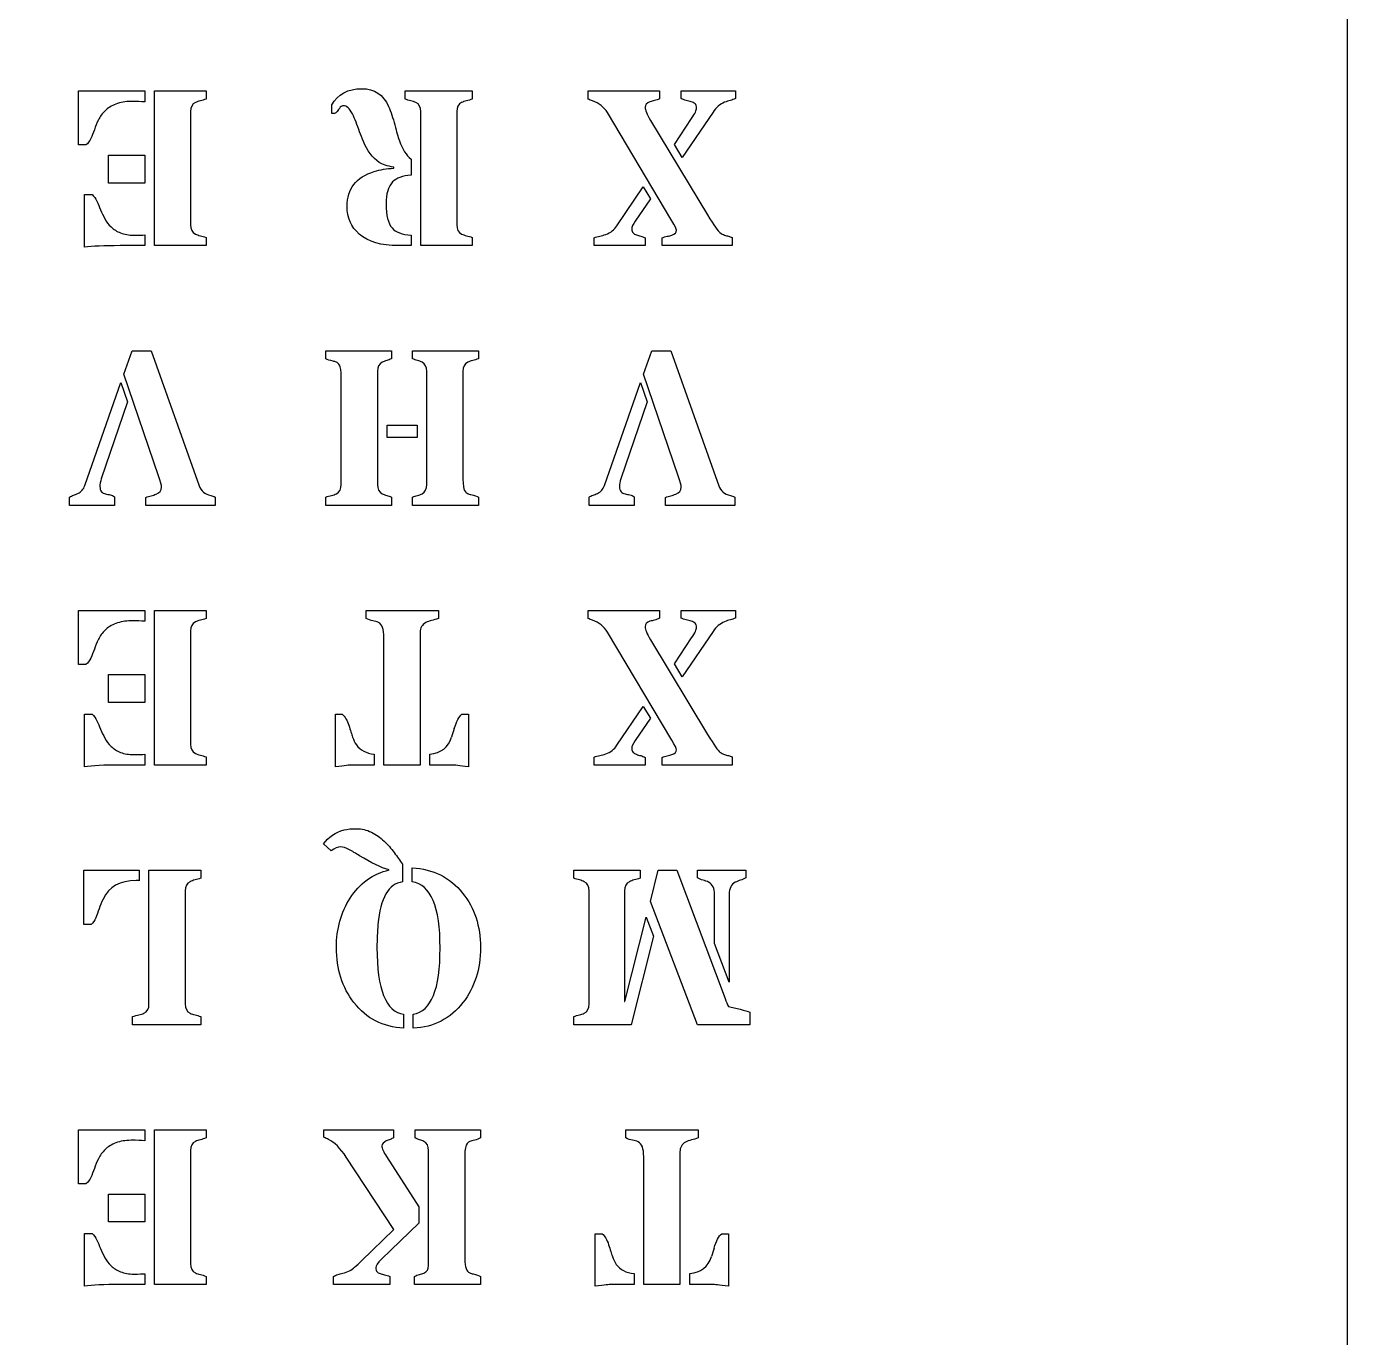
# Model space of a CAD drawing. Header units: millimetres. Extents: x -177 to 23, y -29 to 171.
# Drawn here: x -27.1 to 23, y 71 to 120.8 of the extents above; entities that cross this region are included whole.
import ezdxf

# ---------------------------------------------------------------- set-up
doc = ezdxf.new("R2010")
doc.units = ezdxf.units.MM
doc.layers.get('0').update_dxf_attribs({"linetype": 'CONTINUOUS'})

msp = doc.modelspace()

# ---------------------------------------------------------------- linework, layer by layer
for p, q in [((-25.141, 116.27), (-25.141, 118.32)), ((-25.141, 118.32), (-22.621, 118.32)), ((-22.621, 118.32), (-22.621, 117.907)), ((-22.253, 112.448), (-22.253, 118.32)), ((-22.253, 118.32), (-20.299, 118.32)), ((-20.299, 118.32), (-20.299, 118.014)), ((-12.744, 118.014), (-12.744, 118.32)), ((-12.744, 118.32), (-10.195, 118.32)), ((-10.195, 118.32), (-10.195, 118.014)), ((-5.791, 118.014), (-5.791, 118.32)), ((-5.791, 118.32), (-3.089, 118.32)), ((-3.089, 118.32), (-3.089, 118.022)), ((-2.271, 118.031), (-2.271, 118.32)), ((-2.271, 118.32), (-0.209, 118.32)), ((-0.209, 118.32), (-0.209, 118.031)), ((-20.889, 117.535), (-20.889, 113.241)), ((-15.525, 117.469), (-15.525, 117.791)), ((-12.149, 112.448), (-12.149, 117.535)), ((-10.786, 117.535), (-10.786, 113.241)), ((-2.622, 113.394), (-5.068, 117.498)), ((-1.056, 117.522), (-2.225, 115.799)), ((-3.428, 117.204), (-1.262, 113.613)), ((-2.523, 116.287), (-1.87, 117.279)), ((-24.86, 116.27), (-25.141, 116.27)), ((-2.225, 115.799), (-2.523, 116.287)), ((-13.166, 115.39), (-13.166, 115.427)), ((-12.517, 115.737), (-12.517, 115.13)), ((-24.906, 112.386), (-24.906, 114.386)), ((-24.906, 114.386), (-24.617, 114.386)), ((-4.705, 113.2), (-3.709, 114.675)), ((-3.709, 114.675), (-3.436, 114.225)), ((-3.436, 114.225), (-4.01, 113.378)), ((-22.621, 112.857), (-22.621, 112.448)), ((-12.517, 112.849), (-12.517, 112.448)), ((-22.621, 112.448), (-23.555, 112.448)), ((-20.299, 112.448), (-22.253, 112.448)), ((-20.299, 112.758), (-20.299, 112.448)), ((-12.517, 112.448), (-13.005, 112.448)), ((-10.195, 112.448), (-12.149, 112.448)), ((-10.195, 112.758), (-10.195, 112.448)), ((-5.564, 112.448), (-5.564, 112.75)), ((-3.638, 112.448), (-5.564, 112.448)), ((-3.638, 112.741), (-3.638, 112.448)), ((-2.994, 112.448), (-2.994, 112.741)), ((-0.333, 112.448), (-2.994, 112.448)), ((-0.333, 112.758), (-0.333, 112.448)), ((-23.418, 107.563), (-23.1, 108.46)), ((-23.1, 108.46), (-22.385, 108.46)), ((-22.385, 108.46), (-20.559, 103.332)), ((-15.757, 108.154), (-15.757, 108.46)), ((-15.757, 108.46), (-13.261, 108.46)), ((-13.261, 108.46), (-13.261, 108.154)), ((-12.459, 108.154), (-12.459, 108.46)), ((-12.459, 108.46), (-9.963, 108.46)), ((-9.963, 108.46), (-9.963, 108.154)), ((-3.698, 107.563), (-3.38, 108.46)), ((-3.38, 108.46), (-2.665, 108.46)), ((-2.665, 108.46), (-0.839, 103.332)), ((-22.1, 103.712), (-23.418, 107.563)), ((-15.166, 103.381), (-15.166, 107.468)), ((-13.794, 107.675), (-13.794, 103.381)), ((-11.922, 103.381), (-11.922, 107.675)), ((-10.55, 107.675), (-10.55, 103.584)), ((-2.38, 103.712), (-3.698, 107.563)), ((-24.902, 103.34), (-23.53, 107.258)), ((-23.53, 107.258), (-23.274, 106.522)), ((-5.182, 103.34), (-3.81, 107.258)), ((-3.81, 107.258), (-3.554, 106.522)), ((-23.274, 106.522), (-24.274, 103.6)), ((-3.554, 106.522), (-4.554, 103.6)), ((-25.484, 102.588), (-25.484, 102.898)), ((-23.774, 102.91), (-23.774, 102.588)), ((-22.584, 102.588), (-22.584, 102.89)), ((-19.956, 102.898), (-19.956, 102.588)), ((-15.757, 102.588), (-15.757, 102.898)), ((-13.261, 102.898), (-13.261, 102.588)), ((-12.459, 102.588), (-12.459, 102.898)), ((-9.963, 102.898), (-9.963, 102.588)), ((-5.764, 102.588), (-5.764, 102.898)), ((-4.054, 102.91), (-4.054, 102.588)), ((-2.864, 102.588), (-2.864, 102.89)), ((-0.236, 102.898), (-0.236, 102.588)), ((-23.774, 102.588), (-25.484, 102.588)), ((-19.956, 102.588), (-22.584, 102.588)), ((-13.261, 102.588), (-15.757, 102.588)), ((-9.963, 102.588), (-12.459, 102.588)), ((-4.054, 102.588), (-5.764, 102.588)), ((-0.236, 102.588), (-2.864, 102.588)), ((-25.141, 96.55), (-25.141, 98.6)), ((-25.141, 98.6), (-22.621, 98.6)), ((-22.621, 98.6), (-22.621, 98.187)), ((-22.253, 92.728), (-22.253, 98.6)), ((-22.253, 98.6), (-20.299, 98.6)), ((-20.299, 98.6), (-20.299, 98.294)), ((-14.226, 98.294), (-14.226, 98.6)), ((-14.226, 98.6), (-11.482, 98.6)), ((-11.482, 98.6), (-11.482, 98.294)), ((-5.791, 98.294), (-5.791, 98.6)), ((-5.791, 98.6), (-3.089, 98.6)), ((-3.089, 98.6), (-3.089, 98.302)), ((-2.271, 98.311), (-2.271, 98.6)), ((-2.271, 98.6), (-0.209, 98.6)), ((-0.209, 98.6), (-0.209, 98.311)), ((-20.889, 97.815), (-20.889, 93.521)), ((-2.622, 93.674), (-5.068, 97.778)), ((-1.056, 97.802), (-2.225, 96.079)), ((-13.548, 92.728), (-13.548, 97.575)), ((-12.172, 97.761), (-12.172, 92.728)), ((-3.428, 97.484), (-1.262, 93.893)), ((-2.523, 96.567), (-1.87, 97.559)), ((-24.86, 96.55), (-25.141, 96.55)), ((-2.225, 96.079), (-2.523, 96.567)), ((-4.705, 93.48), (-3.709, 94.955)), ((-3.709, 94.955), (-3.436, 94.505)), ((-24.906, 92.666), (-24.906, 94.666)), ((-24.906, 94.666), (-24.617, 94.666)), ((-15.387, 92.666), (-15.387, 94.658)), ((-15.387, 94.658), (-15.131, 94.658)), ((-10.589, 94.658), (-10.333, 94.658)), ((-10.333, 94.658), (-10.333, 92.666)), ((-3.436, 94.505), (-4.01, 93.658)), ((-22.621, 93.137), (-22.621, 92.728)), ((-20.299, 93.038), (-20.299, 92.728)), ((-13.916, 93.145), (-13.916, 92.728)), ((-11.804, 92.728), (-11.804, 93.145)), ((-5.564, 92.728), (-5.564, 93.03)), ((-3.638, 93.021), (-3.638, 92.728)), ((-2.994, 92.728), (-2.994, 93.021)), ((-0.333, 93.038), (-0.333, 92.728)), ((-22.621, 92.728), (-23.555, 92.728)), ((-20.299, 92.728), (-22.253, 92.728)), ((-13.916, 92.728), (-14.796, 92.728)), ((-12.172, 92.728), (-13.548, 92.728)), ((-10.924, 92.728), (-11.804, 92.728)), ((-3.638, 92.728), (-5.564, 92.728)), ((-0.333, 92.728), (-2.994, 92.728)), ((-15.544, 89.467), (-15.837, 89.736)), ((-12.841, 88.971), (-12.841, 88.294)), ((-12.474, 88.294), (-12.474, 88.823)), ((-24.939, 86.682), (-24.939, 88.74)), ((-24.939, 88.74), (-22.836, 88.74)), ((-22.836, 88.74), (-22.836, 88.339)), ((-22.464, 83.661), (-22.464, 88.74)), ((-22.464, 88.74), (-20.501, 88.74)), ((-20.501, 88.74), (-20.501, 88.434)), ((-6.345, 88.434), (-6.345, 88.74)), ((-6.345, 88.74), (-3.829, 88.74)), ((-3.829, 88.74), (-3.829, 88.434)), ((-3.436, 87.554), (-3.138, 88.74)), ((-3.138, 88.74), (-2.428, 88.74)), ((-2.428, 88.74), (-0.601, 83.864)), ((-1.651, 88.451), (-1.651, 88.74)), ((-1.651, 88.74), (0.184, 88.74)), ((0.184, 88.74), (0.184, 88.451)), ((-21.092, 87.955), (-21.092, 83.661)), ((-5.762, 83.661), (-5.762, 87.955)), ((-4.419, 87.955), (-4.419, 83.757)), ((-0.998, 85.959), (-0.998, 87.827)), ((-0.444, 87.827), (-0.444, 84.484)), ((-1.647, 82.868), (-3.436, 87.554)), ((-4.399, 83.757), (-3.601, 86.959)), ((-3.601, 86.959), (-3.32, 86.232)), ((-24.658, 86.682), (-24.939, 86.682)), ((-3.32, 86.232), (-4.163, 82.868)), ((-0.444, 84.484), (-0.998, 85.959)), ((-4.419, 83.757), (-4.399, 83.757)), ((-12.8, 83.269), (-12.8, 82.74)), ((-12.432, 82.74), (-12.432, 83.269)), ((0.345, 83.343), (0.345, 82.868)), ((-23.084, 82.868), (-23.084, 83.178)), ((-20.501, 82.868), (-23.084, 82.868)), ((-20.501, 83.178), (-20.501, 82.868)), ((-6.345, 82.868), (-6.345, 83.178)), ((-4.163, 82.868), (-6.345, 82.868)), ((0.345, 82.868), (-1.647, 82.868)), ((-25.141, 76.83), (-25.141, 78.88)), ((-25.141, 78.88), (-22.621, 78.88)), ((-22.621, 78.88), (-22.621, 78.467)), ((-22.253, 73.008), (-22.253, 78.88)), ((-22.253, 78.88), (-20.299, 78.88)), ((-20.299, 78.88), (-20.299, 78.574)), ((-15.831, 78.607), (-15.831, 78.88)), ((-15.831, 78.88), (-13.186, 78.88)), ((-13.186, 78.88), (-13.186, 78.574)), ((-12.368, 78.574), (-12.368, 78.88)), ((-12.368, 78.88), (-9.889, 78.88)), ((-9.889, 78.88), (-9.889, 78.574)), ((-4.366, 78.574), (-4.366, 78.88)), ((-4.366, 78.88), (-1.622, 78.88)), ((-1.622, 78.88), (-1.622, 78.574)), ((-20.889, 78.095), (-20.889, 73.801)), ((-13.17, 75.095), (-14.976, 77.839)), ((-13.451, 77.863), (-12.22, 75.963)), ((-11.852, 73.735), (-11.852, 78.095)), ((-10.48, 77.925), (-10.48, 73.971)), ((-3.688, 73.008), (-3.688, 77.855)), ((-2.312, 78.041), (-2.312, 73.008)), ((-24.86, 76.83), (-25.141, 76.83)), ((-12.22, 75.963), (-12.22, 75.335)), ((-12.22, 75.335), (-13.641, 73.971)), ((-24.906, 72.946), (-24.906, 74.946)), ((-24.906, 74.946), (-24.617, 74.946)), ((-14.405, 73.905), (-13.17, 75.095)), ((-5.527, 72.946), (-5.527, 74.938)), ((-5.527, 74.938), (-5.271, 74.938)), ((-0.729, 74.938), (-0.473, 74.938)), ((-0.473, 74.938), (-0.473, 72.946)), ((-22.621, 73.417), (-22.621, 73.008)), ((-20.299, 73.318), (-20.299, 73.008)), ((-15.459, 73.008), (-15.459, 73.31)), ((-13.323, 73.318), (-13.323, 73.008)), ((-12.385, 73.008), (-12.385, 73.318)), ((-9.889, 73.318), (-9.889, 73.008)), ((-4.056, 73.425), (-4.056, 73.008)), ((-1.944, 73.008), (-1.944, 73.425)), ((-22.621, 73.008), (-23.555, 73.008)), ((-20.299, 73.008), (-22.253, 73.008)), ((-13.323, 73.008), (-15.459, 73.008)), ((-9.889, 73.008), (-12.385, 73.008)), ((-4.056, 73.008), (-4.936, 73.008)), ((-2.312, 73.008), (-3.688, 73.008)), ((-1.064, 73.008), (-1.944, 73.008))]:
    msp.add_line(p, q)
for points in [[(23.024, -29.451), (23.024, 170.549), (-176.976, 170.549), (-176.976, -29.451)], [(-23.997, 115.882), (-22.621, 115.882), (-22.621, 114.824), (-23.997, 114.824)], [(-13.426, 105.167), (-13.426, 105.634), (-12.29, 105.634), (-12.29, 105.167)], [(-22.621, 96.162), (-22.621, 95.104), (-23.997, 95.104), (-23.997, 96.162)], [(-22.621, 76.442), (-22.621, 75.384), (-23.997, 75.384), (-23.997, 76.442)]]:
    msp.add_lwpolyline(points, close=True)
for centre in [(11.429, 87.072), (21.289, 67.352)]:
    msp.add_arc(centre, 23.392, 162.4843, 163.3103)
for points, knots in [([(-15.525, 117.791), (-15.297, 118.202), (-14.916, 118.407), (-14.385, 118.407), (-13.908, 118.407), (-13.571, 118.182), (-13.372, 117.733)], [0, 0, 0, 0, 1, 1, 1, 2, 2, 2, 2]), ([(-22.621, 117.907), (-22.759, 117.918), (-22.933, 117.923), (-23.146, 117.923), (-23.358, 117.923), (-23.549, 117.89), (-23.718, 117.824), (-23.887, 117.758), (-24.025, 117.673), (-24.131, 117.57), (-24.237, 117.467), (-24.321, 117.352), (-24.381, 117.225), (-24.442, 117.098), (-24.494, 116.974), (-24.538, 116.851), (-24.582, 116.728), (-24.627, 116.615), (-24.672, 116.512), (-24.718, 116.409), (-24.781, 116.328), (-24.86, 116.27)], [0, 0, 0, 0, 1, 1, 1, 2, 2, 2, 3, 3, 3, 4, 4, 4, 5, 5, 5, 6, 6, 6, 7, 7, 7, 7]), ([(-20.299, 118.014), (-20.373, 117.984), (-20.445, 117.961), (-20.586, 117.931), (-20.648, 117.91), (-20.703, 117.882)], [0, 0, 0, 0, 1, 1, 2, 2, 2, 2]), ([(-12.335, 117.882), (-12.393, 117.91), (-12.457, 117.931), (-12.598, 117.961), (-12.67, 117.984), (-12.744, 118.014)], [1, 1, 1, 1, 2, 2, 3, 3, 3, 3]), ([(-10.195, 118.014), (-10.269, 117.984), (-10.341, 117.961), (-10.482, 117.931), (-10.545, 117.91), (-10.6, 117.882)], [0, 0, 0, 0, 1, 1, 2, 2, 2, 2]), ([(-3.452, 117.907), (-3.576, 117.865), (-3.638, 117.797), (-3.638, 117.7), (-3.638, 117.601), (-3.568, 117.436), (-3.428, 117.204)], [0, 0, 0, 0, 1, 1, 1, 2, 2, 2, 2]), ([(-3.089, 118.022), (-3.149, 117.992), (-3.212, 117.969), (-3.277, 117.954), (-3.342, 117.939), (-3.4, 117.923), (-3.452, 117.907)], [0, 0, 0, 0, 1, 1, 1, 2, 2, 2, 2]), ([(-1.87, 117.279), (-1.743, 117.469), (-1.68, 117.6), (-1.68, 117.673), (-1.68, 117.746), (-1.699, 117.799), (-1.738, 117.832), (-1.776, 117.865), (-1.825, 117.892), (-1.884, 117.911), (-1.944, 117.93), (-2.008, 117.947), (-2.076, 117.963), (-2.145, 117.978), (-2.21, 118), (-2.271, 118.031)], [0, 0, 0, 0, 1, 1, 1, 2, 2, 2, 3, 3, 3, 4, 4, 4, 5, 5, 5, 5]), ([(-0.209, 118.031), (-0.267, 118.003), (-0.331, 117.98), (-0.471, 117.945), (-0.543, 117.921), (-0.618, 117.89)], [0, 0, 0, 0, 1, 1, 2, 2, 2, 2]), ([(-14.744, 117.452), (-14.854, 117.659), (-14.967, 117.762), (-15.083, 117.762), (-15.141, 117.762), (-15.193, 117.728), (-15.284, 117.593), (-15.321, 117.544), (-15.382, 117.48), (-15.416, 117.465), (-15.494, 117.465), (-15.517, 117.466), (-15.525, 117.469)], [5, 5, 5, 5, 6, 6, 6, 7, 7, 8, 8, 9, 9, 10, 10, 10, 10]), ([(-14.327, 116.407), (-14.377, 116.525), (-14.424, 116.646), (-14.515, 116.894), (-14.56, 117.016), (-14.648, 117.253), (-14.695, 117.359), (-14.744, 117.452)], [2, 2, 2, 2, 3, 3, 4, 4, 5, 5, 5, 5]), ([(-13.372, 117.733), (-13.281, 117.527), (-13.203, 117.293), (-13.071, 116.772), (-13.013, 116.572), (-12.963, 116.432)], [2, 2, 2, 2, 3, 3, 4, 4, 4, 4]), ([(-14.484, 112.89), (-14.793, 113.155), (-14.947, 113.506), (-14.947, 113.944), (-14.947, 114.605), (-14.604, 115.045), (-13.918, 115.262)], [1, 1, 1, 1, 2, 2, 2, 3, 3, 3, 3]), ([(-13.22, 114.865), (-13.385, 114.689), (-13.467, 114.411), (-13.467, 114.031), (-13.467, 113.598), (-13.392, 113.295), (-13.24, 113.122)], [1, 1, 1, 1, 2, 2, 2, 3, 3, 3, 3]), ([(-24.617, 114.386), (-24.548, 114.32), (-24.49, 114.236), (-24.443, 114.134), (-24.396, 114.032), (-24.349, 113.924), (-24.301, 113.81), (-24.252, 113.695), (-24.198, 113.581), (-24.137, 113.467), (-24.077, 113.352), (-23.998, 113.249), (-23.902, 113.157), (-23.805, 113.064), (-23.685, 112.989), (-23.54, 112.932), (-23.396, 112.874), (-23.227, 112.845), (-23.034, 112.845), (-22.841, 112.845), (-22.703, 112.849), (-22.621, 112.857)], [0, 0, 0, 0, 1, 1, 1, 2, 2, 2, 3, 3, 3, 4, 4, 4, 5, 5, 5, 6, 6, 6, 7, 7, 7, 7]), ([(-4.01, 113.378), (-4.098, 113.251), (-4.143, 113.153), (-4.143, 113.082), (-4.143, 113.012), (-4.125, 112.962), (-4.091, 112.932), (-4.056, 112.901), (-4.014, 112.876), (-3.965, 112.857), (-3.915, 112.838), (-3.861, 112.821), (-3.802, 112.806), (-3.742, 112.79), (-3.688, 112.769), (-3.638, 112.741)], [0, 0, 0, 0, 1, 1, 1, 2, 2, 2, 3, 3, 3, 4, 4, 4, 5, 5, 5, 5]), ([(-2.618, 112.849), (-2.502, 112.885), (-2.444, 112.945), (-2.444, 113.031), (-2.444, 113.075), (-2.503, 113.196), (-2.622, 113.394)], [2, 2, 2, 2, 3, 3, 3, 4, 4, 4, 4]), ([(-1.262, 113.613), (-1.02, 113.211), (-0.866, 112.988), (-0.8, 112.944), (-0.733, 112.9), (-0.676, 112.869), (-0.626, 112.851), (-0.576, 112.833), (-0.526, 112.819), (-0.475, 112.808), (-0.424, 112.797), (-0.377, 112.78), (-0.333, 112.758)], [0, 0, 0, 0, 1, 1, 1, 2, 2, 2, 3, 3, 3, 4, 4, 4, 4]), ([(-20.703, 112.89), (-20.648, 112.863), (-20.586, 112.841), (-20.445, 112.811), (-20.373, 112.788), (-20.299, 112.758)], [1, 1, 1, 1, 2, 2, 3, 3, 3, 3]), ([(-10.6, 112.89), (-10.545, 112.863), (-10.482, 112.841), (-10.341, 112.811), (-10.269, 112.788), (-10.195, 112.758)], [1, 1, 1, 1, 2, 2, 3, 3, 3, 3]), ([(-5.564, 112.75), (-5.498, 112.775), (-5.428, 112.795), (-5.279, 112.825), (-5.205, 112.846), (-5.13, 112.874)], [0, 0, 0, 0, 1, 1, 2, 2, 2, 2]), ([(-2.994, 112.741), (-2.928, 112.769), (-2.862, 112.79), (-2.729, 112.817), (-2.67, 112.832), (-2.618, 112.849)], [0, 0, 0, 0, 1, 1, 2, 2, 2, 2]), ([(-15.166, 107.468), (-15.166, 107.697), (-15.188, 107.843), (-15.276, 107.97), (-15.317, 108.01), (-15.391, 108.043), (-15.432, 108.055), (-15.476, 108.063)], [0, 0, 0, 0, 1, 1, 2, 2, 3, 3, 3, 3]), ([(-13.261, 108.154), (-13.319, 108.124), (-13.379, 108.1), (-13.443, 108.084), (-13.506, 108.067), (-13.564, 108.047), (-13.616, 108.022)], [0, 0, 0, 0, 1, 1, 1, 2, 2, 2, 2]), ([(-12.1, 108.022), (-12.152, 108.05), (-12.21, 108.071), (-12.337, 108.101), (-12.399, 108.124), (-12.459, 108.154)], [1, 1, 1, 1, 2, 2, 3, 3, 3, 3]), ([(-9.963, 108.154), (-10.038, 108.124), (-10.11, 108.101), (-10.18, 108.086), (-10.25, 108.071), (-10.313, 108.05), (-10.368, 108.022), (-10.489, 107.961), (-10.55, 107.846), (-10.55, 107.675)], [0, 0, 0, 0, 1, 1, 1, 2, 2, 2, 3, 3, 3, 3]), ([(-24.274, 103.6), (-24.31, 103.493), (-24.327, 103.394), (-24.327, 103.303), (-24.327, 103.212), (-24.307, 103.147), (-24.265, 103.107), (-24.224, 103.067), (-24.175, 103.039), (-24.117, 103.024), (-24.059, 103.009), (-23.998, 102.997), (-23.935, 102.987), (-23.872, 102.977), (-23.818, 102.952), (-23.774, 102.91)], [0, 0, 0, 0, 1, 1, 1, 2, 2, 2, 3, 3, 3, 4, 4, 4, 5, 5, 5, 5]), ([(-22.191, 103.014), (-22.053, 103.069), (-21.984, 103.156), (-21.984, 103.274), (-21.984, 103.343), (-22.023, 103.489), (-22.1, 103.712)], [2, 2, 2, 2, 3, 3, 3, 4, 4, 4, 4]), ([(-10.55, 103.584), (-10.55, 103.355), (-10.529, 103.21), (-10.486, 103.148), (-10.443, 103.086), (-10.403, 103.047), (-10.366, 103.032), (-10.329, 103.017), (-10.288, 103.005), (-10.244, 102.997)], [0, 0, 0, 0, 1, 1, 1, 2, 2, 2, 3, 3, 3, 3]), ([(-4.554, 103.6), (-4.59, 103.493), (-4.607, 103.394), (-4.607, 103.303), (-4.607, 103.212), (-4.587, 103.147), (-4.545, 103.107), (-4.504, 103.067), (-4.455, 103.039), (-4.397, 103.024), (-4.339, 103.009), (-4.278, 102.997), (-4.215, 102.987), (-4.152, 102.977), (-4.098, 102.952), (-4.054, 102.91)], [0, 0, 0, 0, 1, 1, 1, 2, 2, 2, 3, 3, 3, 4, 4, 4, 5, 5, 5, 5]), ([(-2.471, 103.014), (-2.333, 103.069), (-2.264, 103.156), (-2.264, 103.274), (-2.264, 103.343), (-2.303, 103.489), (-2.38, 103.712)], [2, 2, 2, 2, 3, 3, 3, 4, 4, 4, 4]), ([(-25.484, 102.898), (-25.438, 102.931), (-25.387, 102.957), (-25.332, 102.974), (-25.276, 102.992), (-25.221, 103.014), (-25.166, 103.039)], [0, 0, 0, 0, 1, 1, 1, 2, 2, 2, 2]), ([(-22.584, 102.89), (-22.52, 102.915), (-22.454, 102.935), (-22.316, 102.968), (-22.252, 102.989), (-22.191, 103.014)], [0, 0, 0, 0, 1, 1, 2, 2, 2, 2]), ([(-15.757, 102.898), (-15.682, 102.928), (-15.61, 102.951), (-15.54, 102.966), (-15.47, 102.981), (-15.405, 103.003), (-15.348, 103.03)], [0, 0, 0, 0, 1, 1, 1, 2, 2, 2, 2]), ([(-13.616, 103.03), (-13.564, 103.005), (-13.506, 102.985), (-13.443, 102.968), (-13.379, 102.952), (-13.319, 102.928), (-13.261, 102.898)], [0, 0, 0, 0, 1, 1, 1, 2, 2, 2, 2]), ([(-12.459, 102.898), (-12.399, 102.928), (-12.337, 102.951), (-12.21, 102.981), (-12.152, 103.003), (-12.1, 103.03)], [0, 0, 0, 0, 1, 1, 2, 2, 2, 2]), ([(-5.764, 102.898), (-5.718, 102.931), (-5.667, 102.957), (-5.612, 102.974), (-5.556, 102.992), (-5.501, 103.014), (-5.446, 103.039)], [0, 0, 0, 0, 1, 1, 1, 2, 2, 2, 2]), ([(-2.864, 102.89), (-2.8, 102.915), (-2.734, 102.935), (-2.596, 102.968), (-2.532, 102.989), (-2.471, 103.014)], [0, 0, 0, 0, 1, 1, 2, 2, 2, 2]), ([(-20.299, 98.294), (-20.373, 98.264), (-20.445, 98.241), (-20.586, 98.211), (-20.648, 98.19), (-20.703, 98.162)], [0, 0, 0, 0, 1, 1, 2, 2, 2, 2]), ([(-13.755, 98.145), (-13.818, 98.176), (-13.89, 98.196), (-13.972, 98.207), (-14.053, 98.218), (-14.138, 98.247), (-14.226, 98.294)], [0, 0, 0, 0, 1, 1, 1, 2, 2, 2, 2]), ([(-11.482, 98.294), (-11.57, 98.264), (-11.655, 98.238), (-11.738, 98.218), (-11.821, 98.197), (-11.895, 98.17), (-11.961, 98.137)], [0, 0, 0, 0, 1, 1, 1, 2, 2, 2, 2]), ([(-3.089, 98.302), (-3.149, 98.272), (-3.212, 98.249), (-3.277, 98.234), (-3.342, 98.219), (-3.4, 98.203), (-3.452, 98.187)], [0, 0, 0, 0, 1, 1, 1, 2, 2, 2, 2]), ([(-1.87, 97.559), (-1.743, 97.749), (-1.68, 97.88), (-1.68, 97.953), (-1.68, 98.026), (-1.699, 98.079), (-1.738, 98.112), (-1.776, 98.145), (-1.825, 98.172), (-1.884, 98.191), (-1.944, 98.21), (-2.008, 98.227), (-2.076, 98.243), (-2.145, 98.258), (-2.21, 98.28), (-2.271, 98.311)], [0, 0, 0, 0, 1, 1, 1, 2, 2, 2, 3, 3, 3, 4, 4, 4, 5, 5, 5, 5]), ([(-0.209, 98.311), (-0.267, 98.283), (-0.331, 98.26), (-0.471, 98.225), (-0.543, 98.201), (-0.618, 98.17)], [0, 0, 0, 0, 1, 1, 2, 2, 2, 2]), ([(-22.621, 98.187), (-22.759, 98.198), (-22.933, 98.203), (-23.146, 98.203), (-23.358, 98.203), (-23.549, 98.17), (-23.718, 98.104), (-23.887, 98.038), (-24.025, 97.953), (-24.131, 97.85), (-24.237, 97.747), (-24.321, 97.632), (-24.381, 97.505), (-24.442, 97.378), (-24.494, 97.254), (-24.538, 97.131), (-24.582, 97.008), (-24.627, 96.895), (-24.672, 96.792), (-24.718, 96.689), (-24.781, 96.608), (-24.86, 96.55)], [0, 0, 0, 0, 1, 1, 1, 2, 2, 2, 3, 3, 3, 4, 4, 4, 5, 5, 5, 6, 6, 6, 7, 7, 7, 7]), ([(-3.452, 98.187), (-3.576, 98.145), (-3.638, 98.077), (-3.638, 97.98), (-3.638, 97.881), (-3.568, 97.716), (-3.428, 97.484)], [0, 0, 0, 0, 1, 1, 1, 2, 2, 2, 2]), ([(-24.617, 94.666), (-24.548, 94.6), (-24.49, 94.516), (-24.443, 94.414), (-24.396, 94.312), (-24.349, 94.204), (-24.301, 94.09), (-24.252, 93.975), (-24.198, 93.861), (-24.137, 93.747), (-24.077, 93.632), (-23.998, 93.529), (-23.902, 93.437), (-23.805, 93.344), (-23.685, 93.269), (-23.54, 93.212), (-23.396, 93.154), (-23.227, 93.125), (-23.034, 93.125), (-22.841, 93.125), (-22.703, 93.129), (-22.621, 93.137)], [0, 0, 0, 0, 1, 1, 1, 2, 2, 2, 3, 3, 3, 4, 4, 4, 5, 5, 5, 6, 6, 6, 7, 7, 7, 7]), ([(-15.131, 94.658), (-15.023, 94.57), (-14.94, 94.431), (-14.821, 94.05), (-14.774, 93.901), (-14.702, 93.683), (-14.653, 93.583), (-14.589, 93.493)], [0, 0, 0, 0, 1, 1, 2, 2, 3, 3, 3, 3]), ([(-1.262, 93.893), (-1.02, 93.491), (-0.866, 93.268), (-0.8, 93.224), (-0.733, 93.18), (-0.676, 93.149), (-0.626, 93.131), (-0.576, 93.113), (-0.526, 93.099), (-0.475, 93.088), (-0.424, 93.077), (-0.377, 93.06), (-0.333, 93.038)], [0, 0, 0, 0, 1, 1, 1, 2, 2, 2, 3, 3, 3, 4, 4, 4, 4]), ([(-4.01, 93.658), (-4.098, 93.531), (-4.143, 93.433), (-4.143, 93.362), (-4.143, 93.292), (-4.125, 93.242), (-4.091, 93.212), (-4.056, 93.181), (-4.014, 93.156), (-3.965, 93.137), (-3.915, 93.118), (-3.861, 93.101), (-3.802, 93.086), (-3.742, 93.07), (-3.688, 93.049), (-3.638, 93.021)], [0, 0, 0, 0, 1, 1, 1, 2, 2, 2, 3, 3, 3, 4, 4, 4, 5, 5, 5, 5]), ([(-2.618, 93.129), (-2.502, 93.165), (-2.444, 93.225), (-2.444, 93.311), (-2.444, 93.355), (-2.503, 93.476), (-2.622, 93.674)], [2, 2, 2, 2, 3, 3, 3, 4, 4, 4, 4]), ([(-20.703, 93.17), (-20.648, 93.143), (-20.586, 93.121), (-20.445, 93.091), (-20.373, 93.068), (-20.299, 93.038)], [1, 1, 1, 1, 2, 2, 3, 3, 3, 3]), ([(-5.564, 93.03), (-5.498, 93.055), (-5.428, 93.075), (-5.279, 93.105), (-5.205, 93.126), (-5.13, 93.154)], [0, 0, 0, 0, 1, 1, 2, 2, 2, 2]), ([(-2.994, 93.021), (-2.928, 93.049), (-2.862, 93.07), (-2.729, 93.097), (-2.67, 93.112), (-2.618, 93.129)], [0, 0, 0, 0, 1, 1, 2, 2, 2, 2]), ([(-15.056, 90.265), (-14.932, 90.298), (-14.775, 90.314), (-14.392, 90.314), (-14.206, 90.27), (-13.845, 90.091), (-13.684, 89.978), (-13.4, 89.708), (-13.273, 89.562), (-13.047, 89.248), (-12.941, 89.104), (-12.841, 88.971)], [1, 1, 1, 1, 2, 2, 3, 3, 4, 4, 5, 5, 6, 6, 6, 6]), ([(-14.47, 89.285), (-14.621, 89.376), (-14.756, 89.455), (-14.874, 89.521), (-14.993, 89.587), (-15.1, 89.62), (-15.197, 89.62), (-15.293, 89.62), (-15.409, 89.569), (-15.544, 89.467)], [0, 0, 0, 0, 1, 1, 1, 2, 2, 2, 3, 3, 3, 3]), ([(-22.836, 88.339), (-22.852, 88.342), (-22.87, 88.343), (-22.909, 88.343), (-22.928, 88.343), (-22.947, 88.343), (-23.57, 88.343), (-23.99, 88.109), (-24.208, 87.641)], [0, 0, 0, 0, 1, 1, 2, 2, 2, 3, 3, 3, 3]), ([(-20.501, 88.434), (-20.575, 88.404), (-20.648, 88.381), (-20.788, 88.351), (-20.851, 88.33), (-20.906, 88.302)], [0, 0, 0, 0, 1, 1, 2, 2, 2, 2]), ([(-12.432, 83.269), (-11.755, 83.376), (-11.416, 84.214), (-11.416, 85.781), (-11.416, 87.349), (-11.768, 88.186), (-12.474, 88.294)], [0, 0, 0, 0, 1, 1, 1, 2, 2, 2, 2]), ([(-5.762, 87.955), (-5.762, 88.126), (-5.823, 88.241), (-5.944, 88.302), (-5.999, 88.33), (-6.061, 88.351), (-6.13, 88.366), (-6.199, 88.381), (-6.271, 88.404), (-6.345, 88.434)], [0, 0, 0, 0, 1, 1, 1, 2, 2, 2, 3, 3, 3, 3]), ([(-3.829, 88.434), (-3.903, 88.404), (-3.975, 88.381), (-4.116, 88.351), (-4.178, 88.33), (-4.233, 88.302)], [0, 0, 0, 0, 1, 1, 2, 2, 2, 2]), ([(-1.225, 88.277), (-1.289, 88.313), (-1.358, 88.341), (-1.434, 88.36), (-1.51, 88.379), (-1.582, 88.409), (-1.651, 88.451)], [0, 0, 0, 0, 1, 1, 1, 2, 2, 2, 2]), ([(0.184, 88.451), (0.126, 88.409), (0.061, 88.378), (-0.085, 88.337), (-0.154, 88.31), (-0.217, 88.277)], [0, 0, 0, 0, 1, 1, 2, 2, 2, 2]), ([(-10.56, 87.864), (-10.109, 87.305), (-9.883, 86.617), (-9.883, 85.802), (-9.883, 84.978), (-10.104, 84.281), (-10.548, 83.711)], [1, 1, 1, 1, 2, 2, 2, 3, 3, 3, 3]), ([(-24.208, 87.641), (-24.265, 87.514), (-24.316, 87.389), (-24.401, 87.144), (-24.444, 87.031), (-24.529, 86.821), (-24.586, 86.74), (-24.658, 86.682)], [3, 3, 3, 3, 4, 4, 5, 5, 6, 6, 6, 6]), ([(-14.684, 83.711), (-15.128, 84.284), (-15.35, 84.981), (-15.35, 85.802), (-15.35, 86.515), (-15.177, 87.139), (-14.833, 87.674)], [1, 1, 1, 1, 2, 2, 2, 3, 3, 3, 3]), ([(-13.775, 86.682), (-13.8, 86.396), (-13.812, 86.102), (-13.812, 85.802), (-13.812, 84.21), (-13.475, 83.365), (-12.8, 83.269)], [1, 1, 1, 1, 2, 2, 2, 3, 3, 3, 3]), ([(-23.084, 83.178), (-23.001, 83.208), (-22.922, 83.231), (-22.848, 83.246), (-22.774, 83.261), (-22.709, 83.283), (-22.654, 83.31)], [0, 0, 0, 0, 1, 1, 1, 2, 2, 2, 2]), ([(-20.906, 83.31), (-20.851, 83.283), (-20.788, 83.261), (-20.648, 83.231), (-20.575, 83.208), (-20.501, 83.178)], [1, 1, 1, 1, 2, 2, 3, 3, 3, 3]), ([(-6.345, 83.178), (-6.271, 83.208), (-6.199, 83.231), (-6.13, 83.246), (-6.061, 83.261), (-5.999, 83.283), (-5.944, 83.31), (-5.823, 83.371), (-5.762, 83.488), (-5.762, 83.661)], [0, 0, 0, 0, 1, 1, 1, 2, 2, 2, 3, 3, 3, 3]), ([(-0.473, 83.558), (-0.402, 83.542), (-0.328, 83.525), (-0.252, 83.509), (-0.176, 83.492), (-0.101, 83.476), (-0.027, 83.459)], [0, 0, 0, 0, 1, 1, 1, 2, 2, 2, 2]), ([(-22.621, 78.467), (-22.759, 78.478), (-22.933, 78.483), (-23.146, 78.483), (-23.358, 78.483), (-23.549, 78.45), (-23.718, 78.384), (-23.887, 78.318), (-24.025, 78.233), (-24.131, 78.13), (-24.237, 78.027), (-24.321, 77.912), (-24.381, 77.785), (-24.442, 77.658), (-24.494, 77.534), (-24.538, 77.411), (-24.582, 77.288), (-24.627, 77.175), (-24.672, 77.072), (-24.718, 76.969), (-24.781, 76.888), (-24.86, 76.83)], [0, 0, 0, 0, 1, 1, 1, 2, 2, 2, 3, 3, 3, 4, 4, 4, 5, 5, 5, 6, 6, 6, 7, 7, 7, 7]), ([(-20.299, 78.574), (-20.373, 78.544), (-20.445, 78.521), (-20.586, 78.491), (-20.648, 78.47), (-20.703, 78.442)], [0, 0, 0, 0, 1, 1, 2, 2, 2, 2]), ([(-13.459, 78.459), (-13.569, 78.403), (-13.624, 78.343), (-13.624, 78.277), (-13.624, 78.175), (-13.567, 78.037), (-13.451, 77.863)], [0, 0, 0, 0, 1, 1, 1, 2, 2, 2, 2]), ([(-13.186, 78.574), (-13.22, 78.555), (-13.262, 78.536), (-13.312, 78.518), (-13.363, 78.501), (-13.412, 78.481), (-13.459, 78.459)], [0, 0, 0, 0, 1, 1, 1, 2, 2, 2, 2]), ([(-12.029, 78.442), (-12.079, 78.47), (-12.134, 78.491), (-12.195, 78.506), (-12.255, 78.521), (-12.313, 78.544), (-12.368, 78.574)], [0, 0, 0, 0, 1, 1, 1, 2, 2, 2, 2]), ([(-9.889, 78.574), (-9.947, 78.533), (-10.018, 78.505), (-10.102, 78.49), (-10.186, 78.474), (-10.247, 78.459), (-10.286, 78.444), (-10.324, 78.429), (-10.357, 78.403), (-10.385, 78.368)], [0, 0, 0, 0, 1, 1, 1, 2, 2, 2, 3, 3, 3, 3]), ([(-3.895, 78.425), (-3.958, 78.456), (-4.03, 78.476), (-4.112, 78.487), (-4.193, 78.498), (-4.278, 78.527), (-4.366, 78.574)], [0, 0, 0, 0, 1, 1, 1, 2, 2, 2, 2]), ([(-1.622, 78.574), (-1.71, 78.544), (-1.795, 78.518), (-1.878, 78.498), (-1.961, 78.477), (-2.035, 78.45), (-2.101, 78.417)], [0, 0, 0, 0, 1, 1, 1, 2, 2, 2, 2]), ([(-24.617, 74.946), (-24.548, 74.88), (-24.49, 74.796), (-24.443, 74.694), (-24.396, 74.592), (-24.349, 74.484), (-24.301, 74.37), (-24.252, 74.255), (-24.198, 74.141), (-24.137, 74.027), (-24.077, 73.912), (-23.998, 73.809), (-23.902, 73.717), (-23.805, 73.624), (-23.685, 73.549), (-23.54, 73.492), (-23.396, 73.434), (-23.227, 73.405), (-23.034, 73.405), (-22.841, 73.405), (-22.703, 73.409), (-22.621, 73.417)], [0, 0, 0, 0, 1, 1, 1, 2, 2, 2, 3, 3, 3, 4, 4, 4, 5, 5, 5, 6, 6, 6, 7, 7, 7, 7]), ([(-5.271, 74.938), (-5.163, 74.85), (-5.08, 74.711), (-4.961, 74.33), (-4.914, 74.181), (-4.842, 73.963), (-4.793, 73.863), (-4.729, 73.773)], [0, 0, 0, 0, 1, 1, 2, 2, 3, 3, 3, 3]), ([(-13.641, 73.971), (-13.787, 73.83), (-13.86, 73.723), (-13.86, 73.649), (-13.86, 73.574), (-13.845, 73.523), (-13.815, 73.496), (-13.784, 73.468), (-13.744, 73.445), (-13.695, 73.428), (-13.645, 73.41), (-13.588, 73.393), (-13.523, 73.378), (-13.458, 73.363), (-13.392, 73.343), (-13.323, 73.318)], [0, 0, 0, 0, 1, 1, 1, 2, 2, 2, 3, 3, 3, 4, 4, 4, 5, 5, 5, 5]), ([(-20.703, 73.45), (-20.648, 73.423), (-20.586, 73.401), (-20.445, 73.371), (-20.373, 73.348), (-20.299, 73.318)], [1, 1, 1, 1, 2, 2, 3, 3, 3, 3]), ([(-15.459, 73.31), (-15.412, 73.346), (-15.359, 73.371), (-15.298, 73.386), (-15.237, 73.401), (-15.173, 73.417), (-15.104, 73.434)], [0, 0, 0, 0, 1, 1, 1, 2, 2, 2, 2]), ([(-12.385, 73.318), (-12.327, 73.348), (-12.266, 73.37), (-12.14, 73.398), (-12.082, 73.416), (-12.029, 73.438)], [0, 0, 0, 0, 1, 1, 2, 2, 2, 2])]:
    msp.add_open_spline(points, degree=3, knots=knots)
for points in [[(-20.703, 117.882), (-20.827, 117.821), (-20.889, 117.706), (-20.889, 117.535)], [(-12.149, 117.535), (-12.149, 117.706), (-12.211, 117.821), (-12.335, 117.882)], [(-10.6, 117.882), (-10.724, 117.821), (-10.786, 117.706), (-10.786, 117.535)], [(-5.634, 117.944), (-5.692, 117.963), (-5.744, 117.987), (-5.791, 118.014)], [(-5.068, 117.498), (-5.195, 117.713), (-5.384, 117.861), (-5.634, 117.944)], [(-0.618, 117.89), (-0.791, 117.819), (-0.937, 117.696), (-1.056, 117.522)], [(-13.724, 115.609), (-13.983, 115.788), (-14.184, 116.054), (-14.327, 116.407)], [(-12.963, 116.432), (-12.85, 116.109), (-12.702, 115.878), (-12.517, 115.737)], [(-13.918, 115.262), (-13.697, 115.334), (-13.447, 115.376), (-13.166, 115.39)], [(-13.166, 115.427), (-13.422, 115.469), (-13.608, 115.529), (-13.724, 115.609)], [(-12.517, 115.13), (-12.845, 115.1), (-13.079, 115.011), (-13.22, 114.865)], [(-20.889, 113.241), (-20.889, 113.068), (-20.827, 112.951), (-20.703, 112.89)], [(-13.005, 112.448), (-13.649, 112.448), (-14.142, 112.595), (-14.484, 112.89)], [(-13.24, 113.122), (-13.1, 112.956), (-12.859, 112.865), (-12.517, 112.849)], [(-10.786, 113.241), (-10.786, 113.068), (-10.724, 112.951), (-10.6, 112.89)], [(-5.13, 112.874), (-4.948, 112.94), (-4.806, 113.049), (-4.705, 113.2)], [(-23.555, 112.448), (-24.175, 112.448), (-24.625, 112.427), (-24.906, 112.386)], [(-15.476, 108.063), (-15.602, 108.088), (-15.696, 108.118), (-15.757, 108.154)], [(-13.616, 108.022), (-13.735, 107.961), (-13.794, 107.846), (-13.794, 107.675)], [(-11.922, 107.675), (-11.922, 107.843), (-11.981, 107.959), (-12.1, 108.022)], [(-25.166, 103.039), (-25.034, 103.105), (-24.946, 103.205), (-24.902, 103.34)], [(-20.559, 103.332), (-20.49, 103.139), (-20.344, 103.016), (-20.121, 102.964)], [(-15.348, 103.03), (-15.226, 103.091), (-15.166, 103.208), (-15.166, 103.381)], [(-13.794, 103.381), (-13.794, 103.208), (-13.735, 103.091), (-13.616, 103.03)], [(-12.1, 103.03), (-11.981, 103.094), (-11.922, 103.211), (-11.922, 103.381)], [(-5.446, 103.039), (-5.314, 103.105), (-5.226, 103.205), (-5.182, 103.34)], [(-0.839, 103.332), (-0.77, 103.139), (-0.624, 103.016), (-0.401, 102.964)], [(-20.121, 102.964), (-20.063, 102.95), (-20.008, 102.928), (-19.956, 102.898)], [(-10.244, 102.997), (-10.107, 102.964), (-10.013, 102.931), (-9.963, 102.898)], [(-0.401, 102.964), (-0.343, 102.95), (-0.288, 102.928), (-0.236, 102.898)], [(-5.634, 98.224), (-5.692, 98.243), (-5.744, 98.267), (-5.791, 98.294)], [(-20.703, 98.162), (-20.827, 98.101), (-20.889, 97.986), (-20.889, 97.815)], [(-13.548, 97.575), (-13.548, 97.884), (-13.617, 98.074), (-13.755, 98.145)], [(-11.961, 98.137), (-12.102, 98.06), (-12.172, 97.935), (-12.172, 97.761)], [(-5.068, 97.778), (-5.195, 97.993), (-5.384, 98.141), (-5.634, 98.224)], [(-0.618, 98.17), (-0.791, 98.099), (-0.937, 97.976), (-1.056, 97.802)], [(-10.879, 94.112), (-10.793, 94.388), (-10.697, 94.57), (-10.589, 94.658)], [(-11.804, 93.145), (-11.377, 93.187), (-11.102, 93.402), (-10.978, 93.79)], [(-20.889, 93.521), (-20.889, 93.348), (-20.827, 93.231), (-20.703, 93.17)], [(-14.589, 93.493), (-14.449, 93.291), (-14.224, 93.176), (-13.916, 93.145)], [(-5.13, 93.154), (-4.948, 93.22), (-4.806, 93.329), (-4.705, 93.48)], [(-23.555, 92.728), (-24.175, 92.728), (-24.625, 92.707), (-24.906, 92.666)], [(-14.796, 92.728), (-14.835, 92.728), (-15.031, 92.707), (-15.387, 92.666)], [(-10.333, 92.666), (-10.689, 92.707), (-10.885, 92.728), (-10.924, 92.728)], [(-15.837, 89.736), (-15.655, 89.998), (-15.395, 90.174), (-15.056, 90.265)], [(-13.354, 88.748), (-13.668, 88.839), (-14.04, 89.018), (-14.47, 89.285)], [(-14.833, 87.674), (-14.467, 88.241), (-13.974, 88.6), (-13.354, 88.748)], [(-12.474, 88.823), (-11.68, 88.787), (-11.043, 88.467), (-10.56, 87.864)], [(-20.906, 88.302), (-21.03, 88.241), (-21.092, 88.126), (-21.092, 87.955)], [(-12.841, 88.294), (-13.37, 88.222), (-13.682, 87.685), (-13.775, 86.682)], [(-4.233, 88.302), (-4.357, 88.241), (-4.419, 88.126), (-4.419, 87.955)], [(-0.998, 87.827), (-0.998, 88.05), (-1.074, 88.2), (-1.225, 88.277)], [(-0.217, 88.277), (-0.368, 88.2), (-0.444, 88.05), (-0.444, 87.827)], [(-0.601, 83.864), (-0.554, 83.748), (-0.512, 83.646), (-0.473, 83.558)], [(-22.654, 83.31), (-22.527, 83.371), (-22.464, 83.488), (-22.464, 83.661)], [(-21.092, 83.661), (-21.092, 83.488), (-21.03, 83.371), (-20.906, 83.31)], [(-12.8, 82.74), (-13.588, 82.781), (-14.216, 83.105), (-14.684, 83.711)], [(-10.548, 83.711), (-11.022, 83.102), (-11.65, 82.779), (-12.432, 82.74)], [(-0.027, 83.459), (0.133, 83.418), (0.257, 83.379), (0.345, 83.343)], [(-20.703, 78.442), (-20.827, 78.381), (-20.889, 78.266), (-20.889, 78.095)], [(-15.649, 78.512), (-15.707, 78.54), (-15.768, 78.571), (-15.831, 78.607)], [(-14.976, 77.839), (-15.204, 78.186), (-15.429, 78.41), (-15.649, 78.512)], [(-11.852, 78.095), (-11.852, 78.263), (-11.911, 78.379), (-12.029, 78.442)], [(-10.385, 78.368), (-10.448, 78.288), (-10.48, 78.14), (-10.48, 77.925)], [(-3.688, 77.855), (-3.688, 78.164), (-3.757, 78.354), (-3.895, 78.425)], [(-2.101, 78.417), (-2.242, 78.34), (-2.312, 78.215), (-2.312, 78.041)], [(-1.019, 74.392), (-0.933, 74.668), (-0.837, 74.85), (-0.729, 74.938)], [(-20.889, 73.801), (-20.889, 73.628), (-20.827, 73.511), (-20.703, 73.45)], [(-14.662, 73.665), (-14.573, 73.742), (-14.488, 73.822), (-14.405, 73.905)], [(-12.029, 73.438), (-11.911, 73.487), (-11.852, 73.587), (-11.852, 73.735)], [(-10.48, 73.971), (-10.48, 73.673), (-10.416, 73.5), (-10.29, 73.45)], [(-4.729, 73.773), (-4.589, 73.571), (-4.364, 73.456), (-4.056, 73.425)], [(-1.944, 73.425), (-1.517, 73.467), (-1.242, 73.682), (-1.118, 74.07)], [(-15.104, 73.434), (-14.925, 73.483), (-14.777, 73.56), (-14.662, 73.665)], [(-10.29, 73.45), (-10.251, 73.434), (-10.21, 73.42), (-10.166, 73.409)], [(-10.166, 73.409), (-10.031, 73.381), (-9.939, 73.351), (-9.889, 73.318)], [(-23.555, 73.008), (-24.175, 73.008), (-24.625, 72.987), (-24.906, 72.946)], [(-4.936, 73.008), (-4.975, 73.008), (-5.171, 72.987), (-5.527, 72.946)], [(-0.473, 72.946), (-0.829, 72.987), (-1.025, 73.008), (-1.064, 73.008)]]:
    msp.add_open_spline(points, degree=3)

doc.saveas('drawing.dxf')
